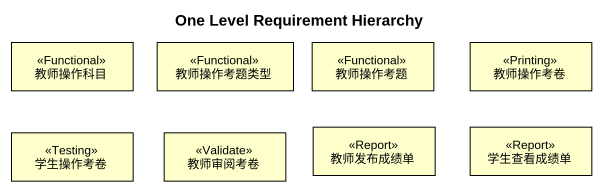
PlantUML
@startuml
title One Level Requirement Hierarchy
hide circle
hide empty members
class 教师操作科目 <<Functional>>
class 教师操作考题类型 <<Functional>>
class 教师操作考题 <<Functional>>
class 教师操作考卷 <<Printing>>
class 学生操作考卷 <<Testing>>
class 教师审阅考卷 <<Validate>>
class 教师发布成绩单 <<Report>>
class 学生查看成绩单 <<Report>>
@enduml
